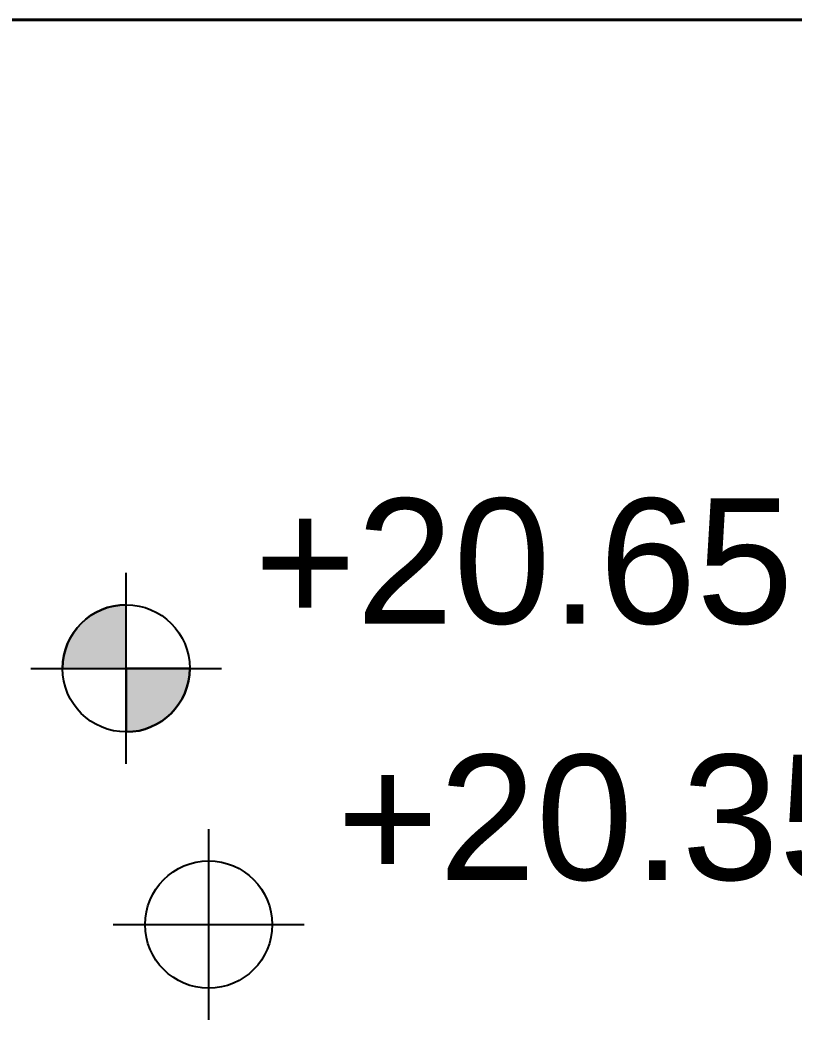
# Model space of a CAD drawing. Header units: millimetres. Extents: x 4021 to 183614, y -11746 to 71065.
# Drawn here: x 119673 to 122108, y 36463 to 39607 of the extents above; entities that cross this region are included whole.
import ezdxf

# ---------------------------------------------------------------- set-up
doc = ezdxf.new("R2010")
doc.units = ezdxf.units.MM
doc.layers.add('A-ANNO-NOTE', color=131, linetype='Continuous', lineweight=25)
doc.layers.add('A-WALL', color=113, linetype='Continuous', lineweight=20)
doc.styles.add('Arial', font='arial.ttf', dxfattribs={"height": 393.413174})

# ---------------------------------------------------------------- blocks, each defined once
blk = doc.blocks.new('DLN_Slab Level Mark - SSL-2mm_Type 2-2670448-Copy of COLOUR_LOWER R_F')
at = {"layer": 'A-ANNO-NOTE'}
for p, q in [((0, 1.5), (0, -1.5)), ((-1.5, 0), (1.5, 0))]:
    blk.add_line(p, q, dxfattribs=at)
blk.add_circle((0, 0), 1, dxfattribs=at)
blk = doc.blocks.new('DLN_Slab Level Mark - FFL-2mm_Type 2-2670450-Copy of COLOUR_LOWER R_F')
at = {"layer": 'A-ANNO-NOTE', "lineweight": 5}
h = blk.add_hatch(color=256, dxfattribs=at)
edge = h.paths.add_edge_path(flags=0)
edge.add_arc((0, 0), 1, 0, 90, ccw=False)
edge.add_line((1, 0), (0, 0))
edge.add_line((0, 0), (0, 1))
h = blk.add_hatch(color=256, dxfattribs=at)
edge = h.paths.add_edge_path(flags=0)
edge.add_arc((0, 0), 1, 180, 270, ccw=False)
edge.add_line((-1, 0), (0, 0))
edge.add_line((0, 0), (0, -1))
at = {"layer": 'A-ANNO-NOTE'}
for p, q in [((0, 1.5), (0, -1.5)), ((0, 1), (0, 0)), ((0, 0), (-1, 0)), ((0, -1), (0, 0)), ((0, 0), (1, 0)), ((-1.5, 0), (1.5, 0))]:
    blk.add_line(p, q, dxfattribs=at)
blk.add_circle((0, 0), 1, dxfattribs=at)
for start, end in [(360, 90), (180, 270)]:
    blk.add_arc((0, 0), 1, start, end, dxfattribs=at)

msp = doc.modelspace()

# ---------------------------------------------------------------- linework, layer by layer
at = {"layer": 'A-WALL', "color": 50, "lineweight": 40}
msp.add_line((115262.7, 39607.5), (124087.7, 39607.5), dxfattribs=at)

# ---------------------------------------------------------------- block references
at = {"layer": 'A-ANNO-NOTE', "xscale": 200, "yscale": 200, "zscale": 200, "rotation": 90.00000000000004}
for name, p in [('DLN_Slab Level Mark - FFL-2mm_Type 2-2670450-Copy of COLOUR_LOWER R_F', (120007.3, 37568.9)), ('DLN_Slab Level Mark - SSL-2mm_Type 2-2670448-Copy of COLOUR_LOWER R_F', (120266.8, 36763.3))]:
    msp.add_blockref(name, p, dxfattribs=at)

# ---------------------------------------------------------------- texts
at = {"layer": 'A-ANNO-NOTE', "lineweight": 5, "char_height": 393.41, "width": 2020.8, "attachment_point": 1, "line_spacing_factor": 0.938532, "style": 'Arial'}
for s, insert in [('+20.65', (120410.1, 38103)), ('+20.35', (120669.6, 37297.3))]:
    msp.add_mtext(s, dxfattribs=dict(at, insert=insert))

doc.saveas('drawing.dxf')
